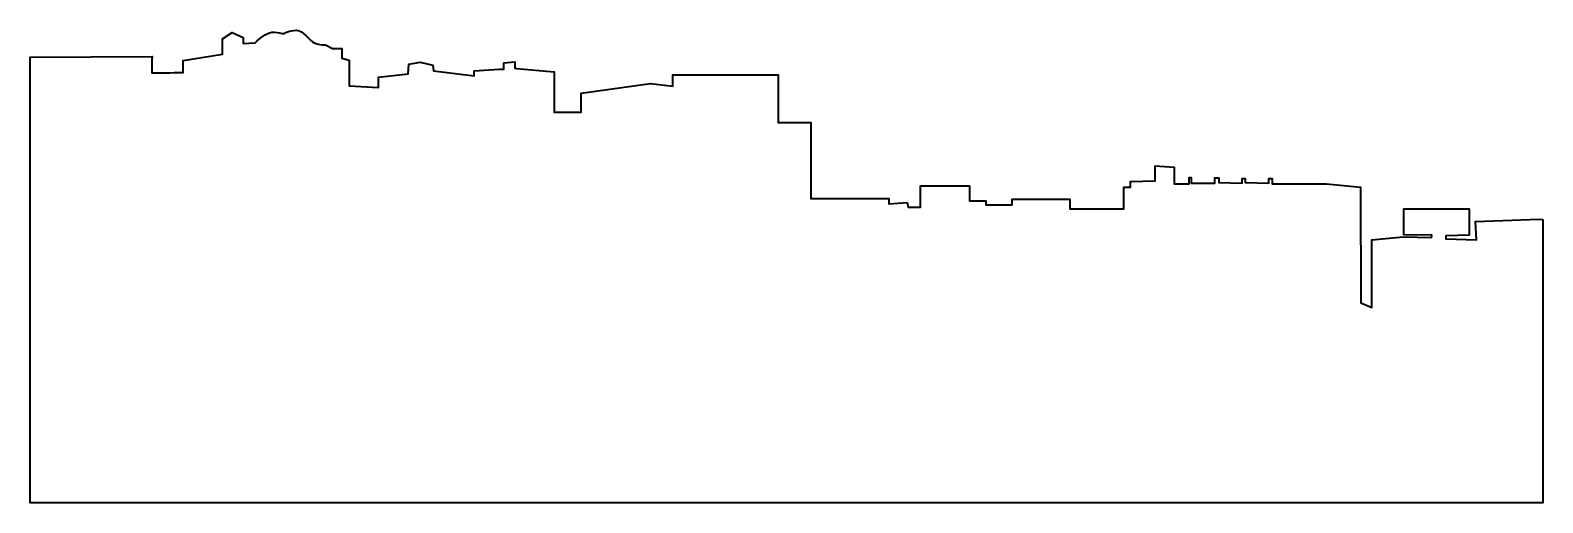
# Model space of a CAD drawing. Header units: inches. Extents: x 0 to 11, y -7 to -3.6.
import ezdxf

# ---------------------------------------------------------------- set-up
doc = ezdxf.new("R2010")
doc.units = ezdxf.units.IN
doc.header["$MEASUREMENT"] = 0
doc.layers.add('Layer 1', color=7, linetype='Continuous')

msp = doc.modelspace()

# ---------------------------------------------------------------- linework, layer by layer
at = {"layer": 'Layer 1', "color": 250, "lineweight": 35, "true_color": 0x231f20}
msp.add_open_spline([(11, -4.939), (11, -4.939), (10.974, -4.936), (10.974, -4.936), (10.974, -4.936), (10.511, -4.953), (10.511, -4.953), (10.511, -4.953), (10.519, -5.086), (10.519, -5.086), (10.519, -5.086), (10.294, -5.078), (10.294, -5.078), (10.294, -5.078), (10.294, -5.057), (10.294, -5.057), (10.294, -5.057), (10.465, -5.053), (10.465, -5.053), (10.465, -5.053), (10.465, -4.861), (10.465, -4.861), (10.465, -4.861), (9.99, -4.861), (9.99, -4.861), (9.99, -4.861), (9.99, -5.049), (9.99, -5.049), (9.99, -5.049), (10.194, -5.053), (10.194, -5.053), (10.194, -5.053), (10.19, -5.069), (10.19, -5.069), (10.19, -5.069), (9.986, -5.065), (9.986, -5.065), (9.986, -5.065), (9.757, -5.086), (9.757, -5.086), (9.757, -5.086), (9.757, -5.578), (9.757, -5.578), (9.757, -5.578), (9.678, -5.544), (9.678, -5.544), (9.678, -5.544), (9.674, -4.703), (9.674, -4.703), (9.674, -4.703), (9.428, -4.678), (9.428, -4.678), (9.428, -4.678), (9.032, -4.678), (9.032, -4.678), (9.032, -4.678), (9.032, -4.64), (9.032, -4.64), (9.032, -4.64), (9.007, -4.64), (9.007, -4.64), (9.007, -4.64), (9.007, -4.674), (9.007, -4.674), (9.007, -4.674), (8.836, -4.669), (8.836, -4.669), (8.836, -4.669), (8.836, -4.64), (8.836, -4.64), (8.836, -4.64), (8.815, -4.64), (8.815, -4.64), (8.815, -4.64), (8.815, -4.674), (8.815, -4.674), (8.815, -4.674), (8.644, -4.669), (8.644, -4.669), (8.644, -4.669), (8.644, -4.636), (8.644, -4.636), (8.644, -4.636), (8.615, -4.636), (8.615, -4.636), (8.615, -4.636), (8.615, -4.674), (8.615, -4.674), (8.615, -4.674), (8.444, -4.674), (8.444, -4.674), (8.444, -4.674), (8.444, -4.632), (8.444, -4.632), (8.444, -4.632), (8.428, -4.632), (8.428, -4.632), (8.428, -4.632), (8.428, -4.678), (8.428, -4.678), (8.428, -4.678), (8.319, -4.678), (8.319, -4.678), (8.319, -4.678), (8.319, -4.557), (8.319, -4.557), (8.319, -4.557), (8.182, -4.549), (8.182, -4.549), (8.182, -4.549), (8.182, -4.657), (8.182, -4.657), (8.182, -4.657), (8.003, -4.661), (8.003, -4.661), (8.003, -4.661), (8.003, -4.703), (8.003, -4.703), (8.003, -4.703), (7.953, -4.703), (7.953, -4.703), (7.953, -4.703), (7.953, -4.861), (7.953, -4.861), (7.953, -4.861), (7.561, -4.861), (7.561, -4.861), (7.561, -4.861), (7.561, -4.79), (7.561, -4.79), (7.561, -4.79), (7.14, -4.79), (7.14, -4.79), (7.14, -4.79), (7.14, -4.832), (7.14, -4.832), (7.14, -4.832), (6.949, -4.832), (6.949, -4.832), (6.949, -4.832), (6.949, -4.803), (6.949, -4.803), (6.949, -4.803), (6.832, -4.803), (6.832, -4.803), (6.832, -4.803), (6.832, -4.694), (6.832, -4.694), (6.832, -4.694), (6.474, -4.694), (6.474, -4.694), (6.474, -4.694), (6.474, -4.849), (6.474, -4.849), (6.474, -4.849), (6.386, -4.849), (6.386, -4.849), (6.386, -4.849), (6.378, -4.815), (6.378, -4.815), (6.378, -4.815), (6.244, -4.824), (6.244, -4.824), (6.244, -4.824), (6.244, -4.786), (6.244, -4.786), (6.244, -4.786), (5.928, -4.786), (5.928, -4.786), (5.928, -4.786), (5.678, -4.786), (5.678, -4.786), (5.678, -4.786), (5.678, -4.232), (5.678, -4.232), (5.678, -4.232), (5.44, -4.232), (5.44, -4.232), (5.44, -4.232), (5.44, -3.886), (5.44, -3.886), (5.44, -3.886), (5.324, -3.886), (5.324, -3.886), (5.324, -3.886), (4.674, -3.886), (4.674, -3.886), (4.674, -3.886), (4.674, -3.969), (4.674, -3.969), (4.674, -3.969), (4.511, -3.949), (4.511, -3.949), (4.511, -3.949), (4.007, -4.019), (4.007, -4.019), (4.007, -4.019), (4.007, -4.157), (4.007, -4.157), (4.007, -4.157), (3.811, -4.157), (3.811, -4.157), (3.811, -4.157), (3.811, -3.865), (3.811, -3.865), (3.811, -3.865), (3.536, -3.84), (3.536, -3.84), (3.536, -3.84), (3.524, -3.836), (3.524, -3.836), (3.524, -3.836), (3.524, -3.79), (3.524, -3.79), (3.524, -3.79), (3.444, -3.799), (3.444, -3.799), (3.444, -3.799), (3.444, -3.844), (3.444, -3.844), (3.444, -3.844), (3.411, -3.844), (3.411, -3.844), (3.411, -3.844), (3.228, -3.857), (3.228, -3.857), (3.228, -3.857), (3.228, -3.894), (3.228, -3.894), (3.228, -3.894), (2.932, -3.857), (2.932, -3.857), (2.932, -3.857), (2.928, -3.815), (2.928, -3.815), (2.928, -3.815), (2.836, -3.794), (2.836, -3.794), (2.836, -3.794), (2.753, -3.807), (2.753, -3.807), (2.753, -3.807), (2.749, -3.878), (2.749, -3.878), (2.749, -3.878), (2.532, -3.903), (2.532, -3.903), (2.532, -3.903), (2.532, -3.978), (2.532, -3.978), (2.532, -3.978), (2.319, -3.965), (2.319, -3.965), (2.319, -3.965), (2.319, -3.778), (2.319, -3.778), (2.319, -3.778), (2.265, -3.765), (2.265, -3.765), (2.265, -3.765), (2.265, -3.694), (2.265, -3.694), (2.265, -3.694), (2.199, -3.694), (2.199, -3.694), (2.199, -3.694), (2.153, -3.669), (2.153, -3.669), (2.153, -3.669), (2.099, -3.667), (2.065, -3.653), (2.031, -3.639), (1.987, -3.561), (1.936, -3.561), (1.885, -3.561), (1.844, -3.586), (1.844, -3.586), (1.844, -3.586), (1.834, -3.586), (1.778, -3.574), (1.722, -3.562), (1.636, -3.653), (1.636, -3.653), (1.636, -3.653), (1.549, -3.657), (1.549, -3.657), (1.549, -3.657), (1.549, -3.615), (1.549, -3.615), (1.549, -3.615), (1.469, -3.578), (1.469, -3.578), (1.469, -3.578), (1.399, -3.624), (1.399, -3.624), (1.399, -3.624), (1.399, -3.736), (1.399, -3.736), (1.399, -3.736), (1.111, -3.782), (1.111, -3.782), (1.111, -3.782), (1.111, -3.869), (1.111, -3.869), (1.111, -3.869), (1.017, -3.87), (0.884, -3.872), (0.882, -3.858), (0.886, -3.753), (0.886, -3.753), (0.886, -3.753), (0, -3.757), (0, -3.757), (0, -3.757), (0, -7), (0, -7), (0, -7), (11, -7), (11, -7), (11, -7), (11, -4.939), (11, -4.939)], degree=3, knots=[0, 0, 0, 0, 1, 1, 1, 2, 2, 2, 3, 3, 3, 4, 4, 4, 5, 5, 5, 6, 6, 6, 7, 7, 7, 8, 8, 8, 9, 9, 9, 10, 10, 10, 11, 11, 11, 12, 12, 12, 13, 13, 13, 14, 14, 14, 15, 15, 15, 16, 16, 16, 17, 17, 17, 18, 18, 18, 19, 19, 19, 20, 20, 20, 21, 21, 21, 22, 22, 22, 23, 23, 23, 24, 24, 24, 25, 25, 25, 26, 26, 26, 27, 27, 27, 28, 28, 28, 29, 29, 29, 30, 30, 30, 31, 31, 31, 32, 32, 32, 33, 33, 33, 34, 34, 34, 35, 35, 35, 36, 36, 36, 37, 37, 37, 38, 38, 38, 39, 39, 39, 40, 40, 40, 41, 41, 41, 42, 42, 42, 43, 43, 43, 44, 44, 44, 45, 45, 45, 46, 46, 46, 47, 47, 47, 48, 48, 48, 49, 49, 49, 50, 50, 50, 51, 51, 51, 52, 52, 52, 53, 53, 53, 54, 54, 54, 55, 55, 55, 56, 56, 56, 57, 57, 57, 58, 58, 58, 59, 59, 59, 60, 60, 60, 61, 61, 61, 62, 62, 62, 63, 63, 63, 64, 64, 64, 65, 65, 65, 66, 66, 66, 67, 67, 67, 68, 68, 68, 69, 69, 69, 70, 70, 70, 71, 71, 71, 72, 72, 72, 73, 73, 73, 74, 74, 74, 75, 75, 75, 76, 76, 76, 77, 77, 77, 78, 78, 78, 79, 79, 79, 80, 80, 80, 81, 81, 81, 82, 82, 82, 83, 83, 83, 84, 84, 84, 85, 85, 85, 86, 86, 86, 87, 87, 87, 88, 88, 88, 89, 89, 89, 90, 90, 90, 91, 91, 91, 92, 92, 92, 93, 93, 93, 94, 94, 94, 95, 95, 95, 96, 96, 96, 97, 97, 97, 98, 98, 98, 99, 99, 99, 100, 100, 100, 101, 101, 101, 102, 102, 102, 103, 103, 103, 104, 104, 104, 105, 105, 105, 106, 106, 106, 107, 107, 107, 107], dxfattribs=at)

doc.saveas('drawing.dxf')
